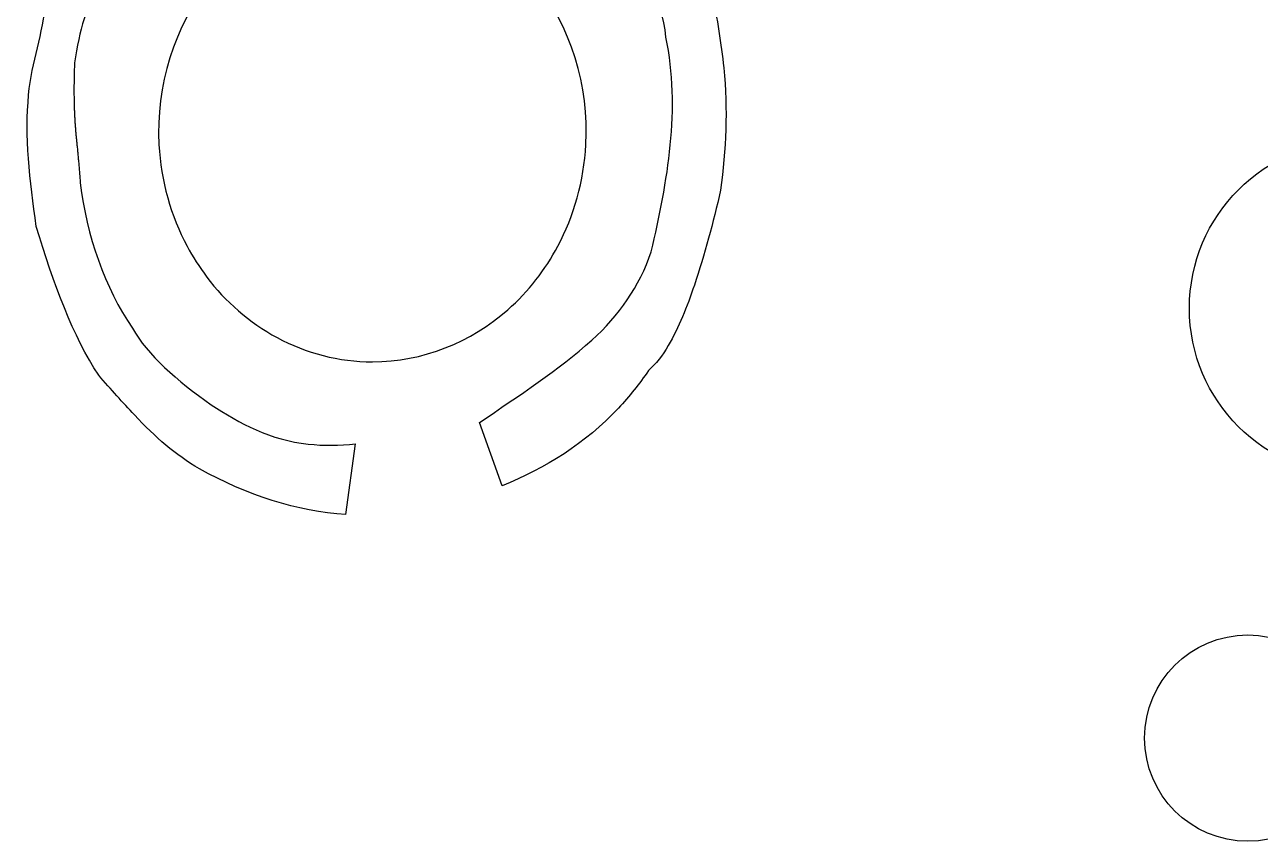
# Model space of a CAD drawing. Header units: millimetres. Extents: x -94 to 94, y -92 to 96.
# Drawn here: x -50.06 to -40.46, y 37.4 to 43.74 of the extents above; entities that cross this region are included whole.
import ezdxf

# ---------------------------------------------------------------- set-up
doc = ezdxf.new("R2010")
doc.units = ezdxf.units.MM
doc.layers.add('Fillet', color=7, linetype='CONTINUOUS')

msp = doc.modelspace()

# ---------------------------------------------------------------- linework, layer by layer
at = {"layer": 'Fillet'}
for p, q in [((-45.0791, 43.6461), (-45.0791, 43.6461, 4)), ((-45.0791, 43.6461), (-45.0791, 43.6461, 4)), ((-49.6713, 43.4477), (-49.6713, 43.4477, 4)), ((-49.6713, 43.4477), (-49.6713, 43.4477, 4)), ((-49.6266, 42.5162), (-49.6266, 42.5162, 4)), ((-49.6266, 42.5162), (-49.6266, 42.5162, 4)), ((-44.6538, 42.4575), (-44.6538, 42.4575, 4)), ((-44.6538, 42.4575), (-44.6538, 42.4575, 4)), ((-49.9689, 42.1777), (-49.9689, 42.1777, 4)), ((-49.9689, 42.1777), (-49.9689, 42.1777, 4)), ((-45.192, 41.9795), (-45.192, 41.9795, 4)), ((-45.192, 41.9795), (-45.192, 41.9795, 4)), ((-49.2215, 41.3876), (-49.2215, 41.3876, 4)), ((-49.2215, 41.3876), (-49.2215, 41.3876, 4)), ((-49.484, 41.0215), (-49.484, 41.0215, 4)), ((-49.484, 41.0215), (-49.484, 41.0215, 4)), ((-45.2132, 41.0587), (-45.2132, 41.0587, 4)), ((-45.2132, 41.0587), (-45.2132, 41.0587, 4)), ((-48.6096, 40.7933), (-48.6096, 40.7933, 4)), ((-48.6096, 40.7933), (-48.6096, 40.7933, 4)), ((-46.3508, 40.1636), (-46.5254, 40.6555)), ((-46.3508, 40.1636), (-46.5254, 40.6555)), ((-46.3508, 40.1636, 4), (-46.5254, 40.6555, 4)), ((-46.5254, 40.6555), (-46.5254, 40.6555, 4)), ((-46.5254, 40.6555), (-46.5254, 40.6555, 4)), ((-46.3508, 40.1636, 4), (-46.5254, 40.6555, 4)), ((-47.5631, 39.9399), (-47.4891, 40.49)), ((-47.5631, 39.9399), (-47.4891, 40.49)), ((-47.5631, 39.9399, 4), (-47.4891, 40.49, 4)), ((-47.5631, 39.9399, 4), (-47.4891, 40.49, 4)), ((-47.4891, 40.49), (-47.4891, 40.49, 4)), ((-47.4891, 40.49), (-47.4891, 40.49, 4)), ((-48.7008, 40.2941), (-48.7008, 40.2941, 4)), ((-48.7008, 40.2941), (-48.7008, 40.2941, 4)), ((-46.3508, 40.1636), (-46.3508, 40.1636, 4)), ((-46.3508, 40.1636), (-46.3508, 40.1636, 4)), ((-47.5631, 39.9399), (-47.5631, 39.9399, 4)), ((-47.5631, 39.9399), (-47.5631, 39.9399, 4))]:
    msp.add_line(p, q, dxfattribs=at)
for centre, radius in [((-39.7109, 41.5422), 1.3015), ((-39.7109, 41.5422), 1.3015), ((-39.7109, 41.5422), 1.3015), ((-39.7109, 41.5422), 1.3015), ((-40.5591, 38.2048), 0.80108), ((-40.5591, 38.2048), 0.80108), ((-40.5591, 38.2048), 0.80108), ((-40.5591, 38.2048), 0.80108)]:
    msp.add_circle(centre, radius, dxfattribs=at)
for points, degree, knots in [([(-20.643, 41.8625), (-23.191, 42.365), (-25.7255, 42.9275), (-28.2464, 43.55), (-31.4314, 44.3348), (-34.5866, 45.2337), (-37.7253, 46.1807), (-40.1093, 46.8947), (-42.4858, 47.6356), (-44.8953, 48.2567)], 3, [0, 0, 0, 0, 0.310312, 0.310312, 0.310312, 0.702374, 0.702374, 0.702374, 1, 1, 1, 1]), ([(-20.643, 41.8625), (-23.191, 42.365), (-25.7255, 42.9275), (-28.2464, 43.55), (-31.4314, 44.3348), (-34.5866, 45.2337), (-37.7253, 46.1807), (-40.1093, 46.8947), (-42.4858, 47.6356), (-44.8953, 48.2567)], 3, [0, 0, 0, 0, 0.310312, 0.310312, 0.310312, 0.702374, 0.702374, 0.702374, 1, 1, 1, 1]), ([(-20.643, 41.8625, 4), (-23.191, 42.365, 4), (-25.7255, 42.9275, 4), (-28.2464, 43.55, 4), (-31.4314, 44.3348, 4), (-34.5866, 45.2337, 4), (-37.7253, 46.1807, 4), (-40.1093, 46.8947, 4), (-42.4858, 47.6356, 4), (-44.8953, 48.2567, 4)], 3, [0, 0, 0, 0, 0.310312, 0.310312, 0.310312, 0.702374, 0.702374, 0.702374, 1, 1, 1, 1]), ([(-20.643, 41.8625, 4), (-23.191, 42.365, 4), (-25.7255, 42.9275, 4), (-28.2464, 43.55, 4), (-31.4314, 44.3348, 4), (-34.5866, 45.2337, 4), (-37.7253, 46.1807, 4), (-40.1093, 46.8947, 4), (-42.4858, 47.6356, 4), (-44.8953, 48.2567, 4)], 3, [0, 0, 0, 0, 0.310312, 0.310312, 0.310312, 0.702374, 0.702374, 0.702374, 1, 1, 1, 1]), ([(-47.3576, 44.7054), (-47.1518, 44.7057), (-46.9381, 44.6632), (-46.7381, 44.5762), (-46.4953, 44.4715), (-46.2743, 44.3017), (-46.1034, 44.0887), (-45.8157, 43.7341), (-45.6738, 43.2628), (-45.6998, 42.8129), (-45.7145, 42.5311), (-45.7927, 42.258), (-45.9181, 42.0238), (-46.0143, 41.8431), (-46.1455, 41.672), (-46.3065, 41.5305), (-46.5886, 41.279), (-46.9701, 41.1244), (-47.3576, 41.1263), (-47.6161, 41.1259), (-47.8737, 41.1929), (-48.0989, 41.3145), (-48.3149, 41.4304), (-48.5011, 41.595), (-48.6441, 41.7843), (-48.7027, 41.862), (-48.7537, 41.9419), (-48.7972, 42.0238), (-48.9226, 42.258), (-49.0008, 42.5311), (-49.0155, 42.8129), (-49.0415, 43.2628), (-48.8996, 43.7341), (-48.6119, 44.0887), (-48.441, 44.3017), (-48.22, 44.4715), (-47.9772, 44.5762), (-47.7772, 44.6632), (-47.5635, 44.7057), (-47.3576, 44.7054)], 3, [0, 0, 0, 0, 0.0608608, 0.0608608, 0.0608608, 0.134653, 0.134653, 0.134653, 0.257688, 0.257688, 0.257688, 0.334689, 0.334689, 0.334689, 0.39363, 0.39363, 0.39363, 0.49756, 0.49756, 0.49756, 0.567031, 0.567031, 0.567031, 0.63353, 0.63353, 0.63353, 0.660568, 0.660568, 0.660568, 0.738661, 0.738661, 0.738661, 0.863441, 0.863441, 0.863441, 0.938279, 0.938279, 0.938279, 1, 1, 1, 1]), ([(-47.3576, 44.7054), (-47.1518, 44.7057), (-46.9381, 44.6632), (-46.7381, 44.5762), (-46.4953, 44.4715), (-46.2743, 44.3017), (-46.1034, 44.0887), (-45.8157, 43.7341), (-45.6738, 43.2628), (-45.6998, 42.8129), (-45.7145, 42.5311), (-45.7927, 42.258), (-45.9181, 42.0238), (-46.0143, 41.8431), (-46.1455, 41.672), (-46.3065, 41.5305), (-46.5886, 41.279), (-46.9701, 41.1244), (-47.3576, 41.1263), (-47.6161, 41.1259), (-47.8737, 41.1929), (-48.0989, 41.3145), (-48.3149, 41.4304), (-48.5011, 41.595), (-48.6441, 41.7843), (-48.7027, 41.862), (-48.7537, 41.9419), (-48.7972, 42.0238), (-48.9226, 42.258), (-49.0008, 42.5311), (-49.0155, 42.8129), (-49.0415, 43.2628), (-48.8996, 43.7341), (-48.6119, 44.0887), (-48.441, 44.3017), (-48.22, 44.4715), (-47.9772, 44.5762), (-47.7772, 44.6632), (-47.5635, 44.7057), (-47.3576, 44.7054)], 3, [0, 0, 0, 0, 0.0608608, 0.0608608, 0.0608608, 0.134653, 0.134653, 0.134653, 0.257688, 0.257688, 0.257688, 0.334689, 0.334689, 0.334689, 0.39363, 0.39363, 0.39363, 0.49756, 0.49756, 0.49756, 0.567031, 0.567031, 0.567031, 0.63353, 0.63353, 0.63353, 0.660568, 0.660568, 0.660568, 0.738661, 0.738661, 0.738661, 0.863441, 0.863441, 0.863441, 0.938279, 0.938279, 0.938279, 1, 1, 1, 1]), ([(-47.3576, 44.7054, 4), (-47.1518, 44.7057, 4), (-46.9381, 44.6632, 4), (-46.7381, 44.5762, 4), (-46.4953, 44.4715, 4), (-46.2743, 44.3017, 4), (-46.1034, 44.0887, 4), (-45.8157, 43.7341, 4), (-45.6738, 43.2628, 4), (-45.6998, 42.8129, 4), (-45.7145, 42.5311, 4), (-45.7927, 42.258, 4), (-45.9181, 42.0238, 4), (-46.0143, 41.8431, 4), (-46.1455, 41.672, 4), (-46.3065, 41.5305, 4), (-46.5886, 41.279, 4), (-46.9701, 41.1244, 4), (-47.3576, 41.1263, 4), (-47.6161, 41.1259, 4), (-47.8737, 41.1929, 4), (-48.0989, 41.3145, 4), (-48.3149, 41.4304, 4), (-48.5011, 41.595, 4), (-48.6441, 41.7843, 4), (-48.7027, 41.862, 4), (-48.7537, 41.9419, 4), (-48.7972, 42.0238, 4), (-48.9226, 42.258, 4), (-49.0008, 42.5311, 4), (-49.0155, 42.8129, 4), (-49.0415, 43.2628, 4), (-48.8996, 43.7341, 4), (-48.6119, 44.0887, 4), (-48.441, 44.3017, 4), (-48.22, 44.4715, 4), (-47.9772, 44.5762, 4), (-47.7772, 44.6632, 4), (-47.5635, 44.7057, 4), (-47.3576, 44.7054, 4)], 3, [0, 0, 0, 0, 0.0608608, 0.0608608, 0.0608608, 0.134653, 0.134653, 0.134653, 0.257688, 0.257688, 0.257688, 0.334689, 0.334689, 0.334689, 0.39363, 0.39363, 0.39363, 0.49756, 0.49756, 0.49756, 0.567031, 0.567031, 0.567031, 0.63353, 0.63353, 0.63353, 0.660568, 0.660568, 0.660568, 0.738661, 0.738661, 0.738661, 0.863441, 0.863441, 0.863441, 0.938279, 0.938279, 0.938279, 1, 1, 1, 1]), ([(-47.3576, 44.7054, 4), (-47.1518, 44.7057, 4), (-46.9381, 44.6632, 4), (-46.7381, 44.5762, 4), (-46.4953, 44.4715, 4), (-46.2743, 44.3017, 4), (-46.1034, 44.0887, 4), (-45.8157, 43.7341, 4), (-45.6738, 43.2628, 4), (-45.6998, 42.8129, 4), (-45.7145, 42.5311, 4), (-45.7927, 42.258, 4), (-45.9181, 42.0238, 4), (-46.0143, 41.8431, 4), (-46.1455, 41.672, 4), (-46.3065, 41.5305, 4), (-46.5886, 41.279, 4), (-46.9701, 41.1244, 4), (-47.3576, 41.1263, 4), (-47.6161, 41.1259, 4), (-47.8737, 41.1929, 4), (-48.0989, 41.3145, 4), (-48.3149, 41.4304, 4), (-48.5011, 41.595, 4), (-48.6441, 41.7843, 4), (-48.7027, 41.862, 4), (-48.7537, 41.9419, 4), (-48.7972, 42.0238, 4), (-48.9226, 42.258, 4), (-49.0008, 42.5311, 4), (-49.0155, 42.8129, 4), (-49.0415, 43.2628, 4), (-48.8996, 43.7341, 4), (-48.6119, 44.0887, 4), (-48.441, 44.3017, 4), (-48.22, 44.4715, 4), (-47.9772, 44.5762, 4), (-47.7772, 44.6632, 4), (-47.5635, 44.7057, 4), (-47.3576, 44.7054, 4)], 3, [0, 0, 0, 0, 0.0608608, 0.0608608, 0.0608608, 0.134653, 0.134653, 0.134653, 0.257688, 0.257688, 0.257688, 0.334689, 0.334689, 0.334689, 0.39363, 0.39363, 0.39363, 0.49756, 0.49756, 0.49756, 0.567031, 0.567031, 0.567031, 0.63353, 0.63353, 0.63353, 0.660568, 0.660568, 0.660568, 0.738661, 0.738661, 0.738661, 0.863441, 0.863441, 0.863441, 0.938279, 0.938279, 0.938279, 1, 1, 1, 1]), ([(-44.7203, 43.9864), (-44.6794, 43.7885), (-44.6492, 43.5958), (-44.6297, 43.4082), (-44.5953, 43.0802), (-44.6133, 42.7773), (-44.6538, 42.4575)], 3, [0, 0, 0, 0, 0.364251, 0.364251, 0.364251, 1, 1, 1, 1]), ([(-44.7203, 43.9864), (-44.6794, 43.7885), (-44.6492, 43.5958), (-44.6297, 43.4082), (-44.5953, 43.0802), (-44.6133, 42.7773), (-44.6538, 42.4575)], 3, [0, 0, 0, 0, 0.364251, 0.364251, 0.364251, 1, 1, 1, 1]), ([(-44.7203, 43.9864, 4), (-44.6794, 43.7885, 4), (-44.6492, 43.5958, 4), (-44.6297, 43.4082, 4), (-44.5953, 43.0802, 4), (-44.6133, 42.7773, 4), (-44.6538, 42.4575, 4)], 3, [0, 0, 0, 0, 0.364251, 0.364251, 0.364251, 1, 1, 1, 1]), ([(-44.7203, 43.9864, 4), (-44.6794, 43.7885, 4), (-44.6492, 43.5958, 4), (-44.6297, 43.4082, 4), (-44.5953, 43.0802, 4), (-44.6133, 42.7773, 4), (-44.6538, 42.4575, 4)], 3, [0, 0, 0, 0, 0.364251, 0.364251, 0.364251, 1, 1, 1, 1]), ([(-49.9689, 42.1777), (-50.0202, 42.5301), (-50.0584, 42.8871), (-50.0279, 43.1989), (-50.0038, 43.4628), (-49.9152, 43.6641), (-49.8943, 43.9308)], 3, [0, 0, 0, 0, 0.542591, 0.542591, 0.542591, 1, 1, 1, 1]), ([(-49.9689, 42.1777), (-50.0202, 42.5301), (-50.0584, 42.8871), (-50.0279, 43.1989), (-50.0038, 43.4628), (-49.9152, 43.6641), (-49.8943, 43.9308)], 3, [0, 0, 0, 0, 0.542591, 0.542591, 0.542591, 1, 1, 1, 1]), ([(-49.9689, 42.1777, 4), (-50.0202, 42.5301, 4), (-50.0584, 42.8871, 4), (-50.0279, 43.1989, 4), (-50.0038, 43.4628, 4), (-49.9152, 43.6641, 4), (-49.8943, 43.9308, 4)], 3, [0, 0, 0, 0, 0.542591, 0.542591, 0.542591, 1, 1, 1, 1]), ([(-49.9689, 42.1777, 4), (-50.0202, 42.5301, 4), (-50.0584, 42.8871, 4), (-50.0279, 43.1989, 4), (-50.0038, 43.4628, 4), (-49.9152, 43.6641, 4), (-49.8943, 43.9308, 4)], 3, [0, 0, 0, 0, 0.542591, 0.542591, 0.542591, 1, 1, 1, 1]), ([(-49.6713, 43.4477), (-49.6846, 43.122), (-49.6585, 42.8689), (-49.6408, 42.6987), (-49.6266, 42.5162)], 2, [0, 0, 0, 0.59663, 0.59663, 1, 1, 1]), ([(-49.6713, 43.4477), (-49.6846, 43.122), (-49.6585, 42.8689), (-49.6408, 42.6987), (-49.6266, 42.5162)], 2, [0, 0, 0, 0.59663, 0.59663, 1, 1, 1]), ([(-49.6713, 43.4477, 4), (-49.6846, 43.122, 4), (-49.6585, 42.8689, 4), (-49.6408, 42.6987, 4), (-49.6266, 42.5162, 4)], 2, [0, 0, 0, 0.59663, 0.59663, 1, 1, 1]), ([(-49.6713, 43.4477, 4), (-49.6846, 43.122, 4), (-49.6585, 42.8689, 4), (-49.6408, 42.6987, 4), (-49.6266, 42.5162, 4)], 2, [0, 0, 0, 0.59663, 0.59663, 1, 1, 1]), ([(-44.6538, 42.4575), (-44.7103, 42.2063), (-44.7782, 41.9606), (-44.8573, 41.7205), (-44.9142, 41.5539), (-44.9785, 41.3915), (-45.0603, 41.2518), (-45.1044, 41.1745), (-45.1553, 41.1101), (-45.2132, 41.0587)], 3, [0, 0, 0, 0, 0.479799, 0.479799, 0.479799, 0.817035, 0.817035, 0.817035, 1, 1, 1, 1]), ([(-44.6538, 42.4575), (-44.7103, 42.2063), (-44.7782, 41.9606), (-44.8573, 41.7205), (-44.9142, 41.5539), (-44.9785, 41.3915), (-45.0603, 41.2518), (-45.1044, 41.1745), (-45.1553, 41.1101), (-45.2132, 41.0587)], 3, [0, 0, 0, 0, 0.479799, 0.479799, 0.479799, 0.817035, 0.817035, 0.817035, 1, 1, 1, 1]), ([(-44.6538, 42.4575, 4), (-44.7103, 42.2063, 4), (-44.7782, 41.9606, 4), (-44.8573, 41.7205, 4), (-44.9142, 41.5539, 4), (-44.9785, 41.3915, 4), (-45.0603, 41.2518, 4), (-45.1044, 41.1745, 4), (-45.1553, 41.1101, 4), (-45.2132, 41.0587, 4)], 3, [0, 0, 0, 0, 0.479799, 0.479799, 0.479799, 0.817035, 0.817035, 0.817035, 1, 1, 1, 1]), ([(-44.6538, 42.4575, 4), (-44.7103, 42.2063, 4), (-44.7782, 41.9606, 4), (-44.8573, 41.7205, 4), (-44.9142, 41.5539, 4), (-44.9785, 41.3915, 4), (-45.0603, 41.2518, 4), (-45.1044, 41.1745, 4), (-45.1553, 41.1101, 4), (-45.2132, 41.0587, 4)], 3, [0, 0, 0, 0, 0.479799, 0.479799, 0.479799, 0.817035, 0.817035, 0.817035, 1, 1, 1, 1]), ([(-46.5254, 40.6555), (-46.2177, 40.866), (-45.9096, 41.0627), (-45.6533, 41.2951), (-45.4443, 41.4834), (-45.2844, 41.7105), (-45.192, 41.9795)], 3, [0, 0, 0, 0, 0.551551, 0.551551, 0.551551, 1, 1, 1, 1]), ([(-46.5254, 40.6555), (-46.2177, 40.866), (-45.9096, 41.0627), (-45.6533, 41.2951), (-45.4443, 41.4834), (-45.2844, 41.7105), (-45.192, 41.9795)], 3, [0, 0, 0, 0, 0.551551, 0.551551, 0.551551, 1, 1, 1, 1]), ([(-46.5254, 40.6555, 4), (-46.2177, 40.866, 4), (-45.9096, 41.0627, 4), (-45.6533, 41.2951, 4), (-45.4443, 41.4834, 4), (-45.2844, 41.7105, 4), (-45.192, 41.9795, 4)], 3, [0, 0, 0, 0, 0.551551, 0.551551, 0.551551, 1, 1, 1, 1]), ([(-46.5254, 40.6555, 4), (-46.2177, 40.866, 4), (-45.9096, 41.0627, 4), (-45.6533, 41.2951, 4), (-45.4443, 41.4834, 4), (-45.2844, 41.7105, 4), (-45.192, 41.9795, 4)], 3, [0, 0, 0, 0, 0.551551, 0.551551, 0.551551, 1, 1, 1, 1]), ([(-48.7008, 40.2941), (-48.8909, 40.4065), (-49.0402, 40.5366), (-49.2069, 40.7144), (-49.2954, 40.8091), (-49.3877, 40.9115), (-49.484, 41.0215)], 3, [0, 0, 0, 0, 0.651782, 0.651782, 0.651782, 1, 1, 1, 1]), ([(-48.7008, 40.2941), (-48.8909, 40.4065), (-49.0402, 40.5366), (-49.2069, 40.7144), (-49.2954, 40.8091), (-49.3877, 40.9115), (-49.484, 41.0215)], 3, [0, 0, 0, 0, 0.651782, 0.651782, 0.651782, 1, 1, 1, 1]), ([(-48.7008, 40.2941, 4), (-48.8909, 40.4065, 4), (-49.0402, 40.5366, 4), (-49.2069, 40.7144, 4), (-49.2954, 40.8091, 4), (-49.3877, 40.9115, 4), (-49.484, 41.0215, 4)], 3, [0, 0, 0, 0, 0.651782, 0.651782, 0.651782, 1, 1, 1, 1]), ([(-48.7008, 40.2941, 4), (-48.8909, 40.4065, 4), (-49.0402, 40.5366, 4), (-49.2069, 40.7144, 4), (-49.2954, 40.8091, 4), (-49.3877, 40.9115, 4), (-49.484, 41.0215, 4)], 3, [0, 0, 0, 0, 0.651782, 0.651782, 0.651782, 1, 1, 1, 1]), ([(-45.2132, 41.0587), (-45.2845, 40.9542), (-45.3622, 40.857), (-45.4462, 40.7671), (-45.7024, 40.4913), (-46.0179, 40.2998), (-46.3508, 40.1636)], 3, [0, 0, 0, 0, 0.246748, 0.246748, 0.246748, 1, 1, 1, 1]), ([(-45.2132, 41.0587), (-45.2845, 40.9542), (-45.3622, 40.857), (-45.4462, 40.7671), (-45.7024, 40.4913), (-46.0179, 40.2998), (-46.3508, 40.1636)], 3, [0, 0, 0, 0, 0.246748, 0.246748, 0.246748, 1, 1, 1, 1]), ([(-45.2132, 41.0587, 4), (-45.2845, 40.9542, 4), (-45.3622, 40.857, 4), (-45.4462, 40.7671, 4), (-45.7024, 40.4913, 4), (-46.0179, 40.2998, 4), (-46.3508, 40.1636, 4)], 3, [0, 0, 0, 0, 0.246748, 0.246748, 0.246748, 1, 1, 1, 1]), ([(-45.2132, 41.0587, 4), (-45.2845, 40.9542, 4), (-45.3622, 40.857, 4), (-45.4462, 40.7671, 4), (-45.7024, 40.4913, 4), (-46.0179, 40.2998, 4), (-46.3508, 40.1636, 4)], 3, [0, 0, 0, 0, 0.246748, 0.246748, 0.246748, 1, 1, 1, 1]), ([(-48.6096, 40.7933), (-48.3905, 40.6478), (-48.148, 40.5172), (-47.8558, 40.4871), (-47.7377, 40.4742), (-47.6155, 40.4752), (-47.4891, 40.49)], 3, [0, 0, 0, 0, 0.711153, 0.711153, 0.711153, 1, 1, 1, 1]), ([(-48.6096, 40.7933), (-48.3905, 40.6478), (-48.148, 40.5172), (-47.8558, 40.4871), (-47.7377, 40.4742), (-47.6155, 40.4752), (-47.4891, 40.49)], 3, [0, 0, 0, 0, 0.711153, 0.711153, 0.711153, 1, 1, 1, 1]), ([(-48.6096, 40.7933, 4), (-48.3905, 40.6478, 4), (-48.148, 40.5172, 4), (-47.8558, 40.4871, 4), (-47.7377, 40.4742, 4), (-47.6155, 40.4752, 4), (-47.4891, 40.49, 4)], 3, [0, 0, 0, 0, 0.711153, 0.711153, 0.711153, 1, 1, 1, 1]), ([(-48.6096, 40.7933, 4), (-48.3905, 40.6478, 4), (-48.148, 40.5172, 4), (-47.8558, 40.4871, 4), (-47.7377, 40.4742, 4), (-47.6155, 40.4752, 4), (-47.4891, 40.49, 4)], 3, [0, 0, 0, 0, 0.711153, 0.711153, 0.711153, 1, 1, 1, 1])]:
    msp.add_open_spline(points, degree=degree, knots=knots, dxfattribs=at)
for points in [[(-45.0791, 43.6461), (-45.097, 43.948), (-45.3076, 44.2251), (-45.5026, 44.4936)], [(-45.0791, 43.6461), (-45.097, 43.948), (-45.3076, 44.2251), (-45.5026, 44.4936)], [(-45.0791, 43.6461, 4), (-45.097, 43.948, 4), (-45.3076, 44.2251, 4), (-45.5026, 44.4936, 4)], [(-45.0791, 43.6461, 4), (-45.097, 43.948, 4), (-45.3076, 44.2251, 4), (-45.5026, 44.4936, 4)], [(-49.4644, 44.0815), (-49.582, 43.889), (-49.6317, 43.7031), (-49.6713, 43.4477)], [(-49.4644, 44.0815), (-49.582, 43.889), (-49.6317, 43.7031), (-49.6713, 43.4477)], [(-49.4644, 44.0815, 4), (-49.582, 43.889, 4), (-49.6317, 43.7031, 4), (-49.6713, 43.4477, 4)], [(-49.4644, 44.0815, 4), (-49.582, 43.889, 4), (-49.6317, 43.7031, 4), (-49.6713, 43.4477, 4)], [(-45.192, 41.9795), (-45.0664, 42.526), (-44.9609, 43.0914), (-45.0791, 43.6461)], [(-45.192, 41.9795), (-45.0664, 42.526), (-44.9609, 43.0914), (-45.0791, 43.6461)], [(-45.192, 41.9795, 4), (-45.0664, 42.526, 4), (-44.9609, 43.0914, 4), (-45.0791, 43.6461, 4)], [(-45.192, 41.9795, 4), (-45.0664, 42.526, 4), (-44.9609, 43.0914, 4), (-45.0791, 43.6461, 4)], [(-49.6266, 42.5162), (-49.5771, 42.1058), (-49.4366, 41.699), (-49.2215, 41.3876)], [(-49.6266, 42.5162), (-49.5771, 42.1058), (-49.4366, 41.699), (-49.2215, 41.3876)], [(-49.6266, 42.5162, 4), (-49.5771, 42.1058, 4), (-49.4366, 41.699, 4), (-49.2215, 41.3876, 4)], [(-49.6266, 42.5162, 4), (-49.5771, 42.1058, 4), (-49.4366, 41.699, 4), (-49.2215, 41.3876, 4)], [(-49.484, 41.0215), (-49.6807, 41.3185), (-49.8363, 41.7363), (-49.9689, 42.1777)], [(-49.484, 41.0215), (-49.6807, 41.3185), (-49.8363, 41.7363), (-49.9689, 42.1777)], [(-49.484, 41.0215, 4), (-49.6807, 41.3185, 4), (-49.8363, 41.7363, 4), (-49.9689, 42.1777, 4)], [(-49.484, 41.0215, 4), (-49.6807, 41.3185, 4), (-49.8363, 41.7363, 4), (-49.9689, 42.1777, 4)], [(-49.2215, 41.3876), (-49.1057, 41.1805), (-48.8762, 40.9791), (-48.6096, 40.7933)], [(-49.2215, 41.3876), (-49.1057, 41.1805), (-48.8762, 40.9791), (-48.6096, 40.7933)], [(-49.2215, 41.3876, 4), (-49.1057, 41.1805, 4), (-48.8762, 40.9791, 4), (-48.6096, 40.7933, 4)], [(-49.2215, 41.3876, 4), (-49.1057, 41.1805, 4), (-48.8762, 40.9791, 4), (-48.6096, 40.7933, 4)], [(-47.5631, 39.9399), (-47.9433, 39.9628), (-48.3303, 40.0911), (-48.7008, 40.2941)], [(-47.5631, 39.9399), (-47.9433, 39.9628), (-48.3303, 40.0911), (-48.7008, 40.2941)], [(-47.5631, 39.9399, 4), (-47.9433, 39.9628, 4), (-48.3303, 40.0911, 4), (-48.7008, 40.2941, 4)], [(-47.5631, 39.9399, 4), (-47.9433, 39.9628, 4), (-48.3303, 40.0911, 4), (-48.7008, 40.2941, 4)]]:
    msp.add_open_spline(points, degree=3, dxfattribs=at)

doc.saveas('drawing.dxf')
